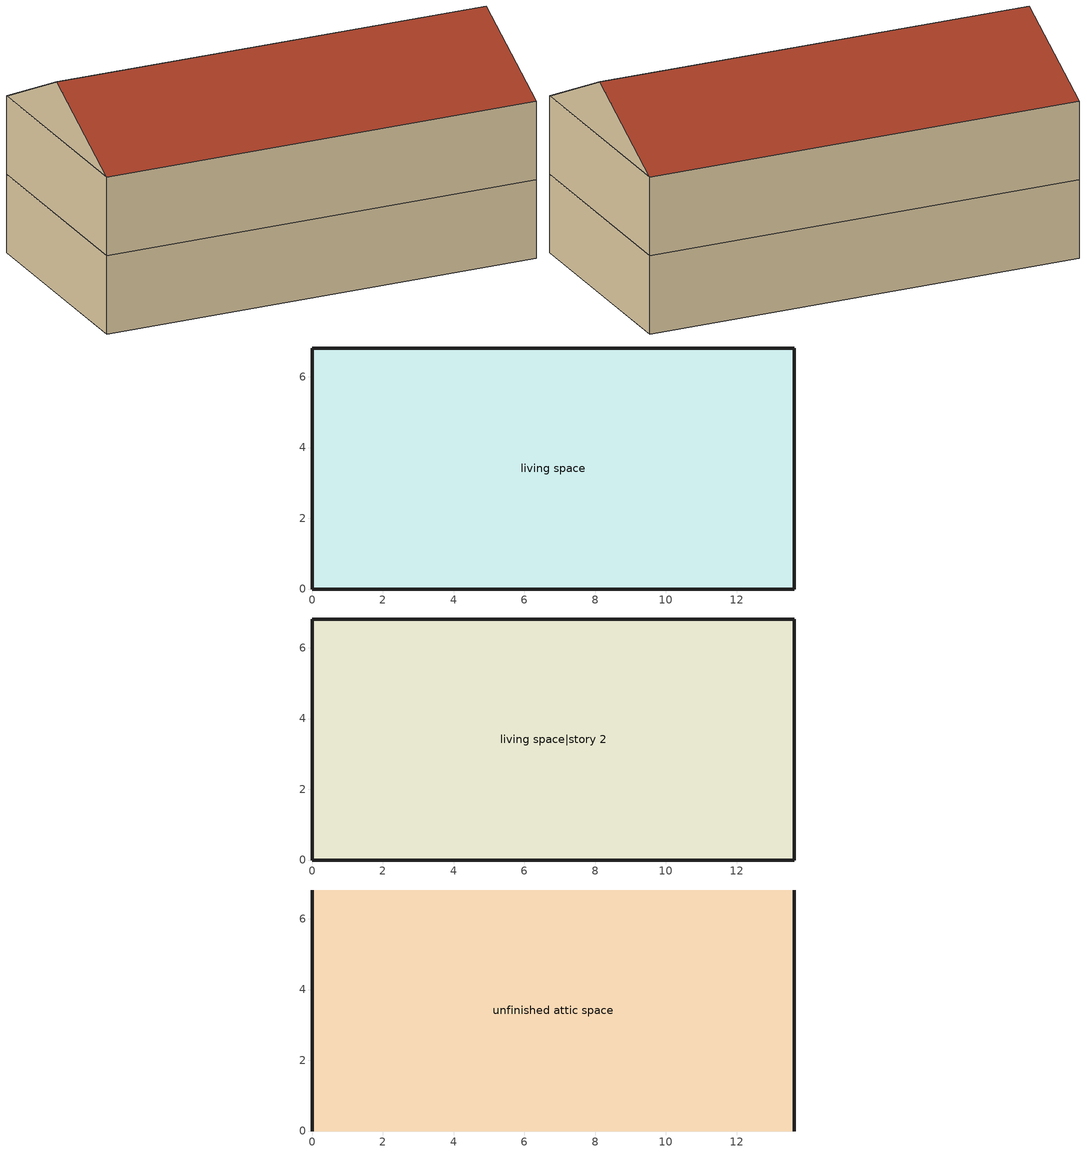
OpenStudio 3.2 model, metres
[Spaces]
living space
 floor foundation: 0,0 0,6.82 13.63,6.82 13.63,0 z0
 wall outside: 0,6.82 0,0 13.63,0 13.63,6.82 0,6.82 z0:2.44
living space|story 2
 floor to living space: 0,0 0,6.82 13.63,6.82 13.63,0 z2.44
 wall outside: 0,6.82 0,0 13.63,0 13.63,6.82 0,6.82 z2.44:4.88
unfinished attic space
 floor to living space|story 2: 0,6.82 13.63,6.82 13.63,0 0,0 z4.88
 wall outside: 0,3.41,6.58 0,6.82,4.88 0,0,4.88; 13.63,3.41,6.58 13.63,0,4.88 13.63,6.82,4.88
 roof outside: 13.63,3.41,6.58 0,3.41,6.58 0,0,4.88 13.63,0,4.88; 0,3.41,6.58 13.63,3.41,6.58 13.63,6.82,4.88 0,6.82,4.88
[Site]
Denver Intl Ap_CO_USA: Latitude {deg}=39.83; Longitude {deg}=-104.65; Time Zone {hr}=-7; Elevation {m}=1650
[ClimateZones]
Climate Zone Institution Name 1=Building America; Climate Zone Document Year 1=0; Climate Zone Value 1=Cold
[Site:WaterMainsTemperature]
Calculation Method=Correlation; Annual Average Outdoor Air Temperature {C}=10.8753; Maximum Difference In Monthly Average Outdoor Air Temperatures {deltaC}=23.1524
[Site:GroundTemperature:Deep]
10.8753, 10.8753, 10.8753, 10.8753, 10.8753, 10.8753, 10.8753, 10.8753, 10.8753, 10.8753, 10.8753, 10.8753
[Building]
Building 1: North Axis {deg}=0; Standards Number of Stories=2; Standards Number of Above Ground Stories=2; Standards Building Type=singlefamilydetached; Standards Number of Living Units=1
[ThermalZone] Use Ideal Air Loads=No
Name | Thermostat
living zone | living zone temperature setpoint
unfinished attic zone
[Sizing:Zone] Zone Cooling Design Supply Air Temperature Input Method=SupplyAirTemperature; Zone Cooling Design Supply Air Temperature {C}=14; Zone Cooling Design Supply Air Temperature Difference {deltaC}=11.11; Zone Heating Design Supply Air Temperature Input Method=SupplyAirTemperature; Zone Heating Design Supply Air Temperature {C}=40; Zone Heating Design Supply Air Temperature Difference {deltaC}=11.11; Zone Cooling Design Supply Air Humidity Ratio {kg-H2O/kg-air}=0.0085; Zone Heating Design Supply Air Humidity Ratio {kg-H2O/kg-air}=0.008; Cooling Design Air Flow Method=DesignDay; Heating Design Air Flow Method=DesignDay; Account for Dedicated Outdoor Air System=No; Dedicated Outdoor Air System Control Strategy=NeutralSupplyAir; Dedicated Outdoor Air Low Setpoint Temperature for Design {C}=autosize; Dedicated Outdoor Air High Setpoint Temperature for Design {C}=autosize
living zone; unfinished attic zone
[Zone equipment]
living zone: res bb living zone convective electric
[Space]
Name | Space Type | Thermal Zone | Building Unit
living space; living space|story 2 | Space Type 1 | living zone | unit 1
unfinished attic space | Space Type 2 | unfinished attic zone
[SpaceType]
Name | Standards Space Type
Space Type 1 | living
Space Type 2 | unfinished attic
[BuildingUnit]
unit 1: Building Unit Type=Residential
[External:File]
8760.csv: File=8760.csv
[People:Definition] Number of People Calculation Method=People; Number of People {people}=1.32; Fraction Radiant=0.319734; Sensible Heat Fraction=0.573; Carbon Dioxide Generation Rate {m3/s-W}=0; Enable ASHRAE 55 Comfort Warnings=No; Mean Radiant Temperature Calculation Type=ZoneAveraged
res occupants|living space; res occupants|living space|story 2
[People] Number of People Schedule=occupants; Activity Level Schedule=res occupants activity schedule; Multiplier=1
Name | People Definition | Space or SpaceType
res occupants|living space | res occupants|living space | living space
res occupants|living space|story 2 | res occupants|living space|story 2 | living space|story 2
[ZoneHVAC:Baseboard:Convective:Electric]
res bb living zone convective electric: Availability Schedule=Always On Discrete; Nominal Capacity {W}=autosize; Efficiency=1
[ThermostatSetpoint:DualSetpoint]
living zone temperature setpoint: Heating Setpoint Temperature Schedule=res heating setpoint; Cooling Setpoint Temperature Schedule=res cooling setpoint
[Schedule:File]
occupants: External File=8760.csv; Column Number=1; Rows to Skip at Top=1; Number of Hours of Data=8760; Minutes per Item=60
[Schedule:Constant]
Name | Value
res occupants activity schedule | 112.539
Always On Discrete | 1
[Schedule:Ruleset]
Name | Default Day Schedule | Summer Design Day Schedule | Winter Design Day Schedule
res heating setpoint | Schedule Day 5 | res heating setpoint summer design | res heating setpoint winter design
res cooling setpoint | Schedule Day 6 | res cooling setpoint summer design | res cooling setpoint winter design
[Schedule:Day]
Schedule Day 5; Schedule Day 6: 24, 0, 0
res heating setpoint allday1; res heating setpoint allday2; res heating setpoint allday3; res heating setpoint allday4; res heating setpoint allday5; res heating setpoint allday6; res heating setpoint allday7; res heating setpoint allday8; res heating setpoint allday9; res heating setpoint allday10; res heating setpoint allday11; res heating setpoint allday12: 24, 0, 21.6667
res heating setpoint winter design; res cooling setpoint winter design: 24, 0, 21.1111
res heating setpoint summer design; res cooling setpoint summer design: 24, 0, 23.8889
res cooling setpoint allday1; res cooling setpoint allday2; res cooling setpoint allday3; res cooling setpoint allday4; res cooling setpoint allday5; res cooling setpoint allday6; res cooling setpoint allday7; res cooling setpoint allday8; res cooling setpoint allday9; res cooling setpoint allday10; res cooling setpoint allday11; res cooling setpoint allday12: 24, 0, 24.4444
[Schedule:Rule] Apply Sunday=Yes; Apply Monday=Yes; Apply Tuesday=Yes; Apply Wednesday=Yes; Apply Thursday=Yes; Apply Friday=Yes; Apply Saturday=Yes; Date Specification Type=DateRange; Start Day=1
Name | Schedule Ruleset | Rule Order | Day Schedule | Start Month | End Month | End Day
res heating setpoint allday rule1 | res heating setpoint | 11 | res heating setpoint allday1 | 1 | 1 | 31
res heating setpoint allday rule2 | res heating setpoint | 10 | res heating setpoint allday2 | 2 | 2 | 28
res heating setpoint allday rule3 | res heating setpoint | 9 | res heating setpoint allday3 | 3 | 3 | 31
res heating setpoint allday rule4 | res heating setpoint | 8 | res heating setpoint allday4 | 4 | 4 | 30
res heating setpoint allday rule5 | res heating setpoint | 7 | res heating setpoint allday5 | 5 | 5 | 31
res heating setpoint allday rule6 | res heating setpoint | 6 | res heating setpoint allday6 | 6 | 6 | 30
res heating setpoint allday rule7 | res heating setpoint | 5 | res heating setpoint allday7 | 7 | 7 | 31
res heating setpoint allday rule8 | res heating setpoint | 4 | res heating setpoint allday8 | 8 | 8 | 31
res heating setpoint allday rule9 | res heating setpoint | 3 | res heating setpoint allday9 | 9 | 9 | 30
res heating setpoint allday rule10 | res heating setpoint | 2 | res heating setpoint allday10 | 10 | 10 | 31
res heating setpoint allday rule11 | res heating setpoint | 1 | res heating setpoint allday11 | 11 | 11 | 30
res heating setpoint allday rule12 | res heating setpoint | 0 | res heating setpoint allday12 | 12 | 12 | 31
res cooling setpoint allday rule1 | res cooling setpoint | 11 | res cooling setpoint allday1 | 1 | 1 | 31
res cooling setpoint allday rule2 | res cooling setpoint | 10 | res cooling setpoint allday2 | 2 | 2 | 28
res cooling setpoint allday rule3 | res cooling setpoint | 9 | res cooling setpoint allday3 | 3 | 3 | 31
res cooling setpoint allday rule4 | res cooling setpoint | 8 | res cooling setpoint allday4 | 4 | 4 | 30
res cooling setpoint allday rule5 | res cooling setpoint | 7 | res cooling setpoint allday5 | 5 | 5 | 31
res cooling setpoint allday rule6 | res cooling setpoint | 6 | res cooling setpoint allday6 | 6 | 6 | 30
res cooling setpoint allday rule7 | res cooling setpoint | 5 | res cooling setpoint allday7 | 7 | 7 | 31
res cooling setpoint allday rule8 | res cooling setpoint | 4 | res cooling setpoint allday8 | 8 | 8 | 31
res cooling setpoint allday rule9 | res cooling setpoint | 3 | res cooling setpoint allday9 | 9 | 9 | 30
res cooling setpoint allday rule10 | res cooling setpoint | 2 | res cooling setpoint allday10 | 10 | 10 | 31
res cooling setpoint allday rule11 | res cooling setpoint | 1 | res cooling setpoint allday11 | 11 | 11 | 30
res cooling setpoint allday rule12 | res cooling setpoint | 0 | res cooling setpoint allday12 | 12 | 12 | 31
